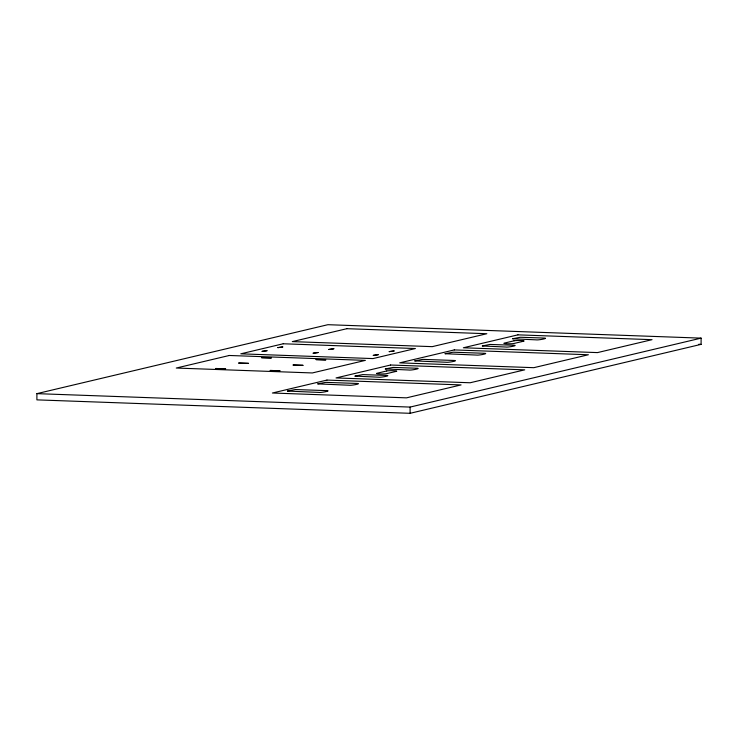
<?xml version="1.0" encoding="UTF-8"?>
<svg xmlns="http://www.w3.org/2000/svg" width="738" height="738" viewBox="0 0 738 738"><rect width="100%" height="100%" fill="white"/><g stroke="black" fill="none" stroke-linecap="round" stroke-linejoin="round"><path stroke-width="1.11" d="M215.81 368.493L225.653 368.779L215.8 368.52M261.584 357.653L271.427 357.939L261.575 357.681M270.237 370.458L280.071 370.744L270.228 370.485M318.06 352.543L312.986 353.244L318.096 352.506M394.101 350.965L389.046 351.639L394.11 350.937M36.9 393.64L327.903 324.692L701.1 338.133L701.1 344.36L410.097 413.308L36.9 399.867L36.9 393.64L410.097 407.081L701.1 338.133M698.794 344.277L701.1 344.36M410.097 407.081L410.097 413.308M287.488 391.066L318.631 392.404C320.578 392.948 332.69 390.614 326.205 390.614L295.44 389.544L287.516 391.048M317.801 383.88L348.945 385.227C350.91 385.753 363.041 383.446 356.519 383.428L325.753 382.367L317.829 383.861M355.033 376.122L378.4 377.183C380.338 377.718 392.487 375.402 385.974 375.393L362.755 374.609L355.061 376.103M385.347 368.945L408.714 370.006C410.679 370.531 422.8 368.225 416.287 368.207L393.068 367.423L385.347 368.945M414.802 360.9L445.946 362.247C447.911 362.773 460.042 360.467 453.519 360.448L422.754 359.378L414.83 360.882M445.115 353.723L476.259 355.061C478.224 355.587 490.355 353.281 483.833 353.262L453.067 352.201L445.115 353.723M482.348 345.965L505.715 347.026C507.661 347.561 519.773 345.227 513.297 345.227L490.069 344.443L482.375 345.938M512.661 338.779L536.028 339.84C537.993 340.366 550.133 338.059 543.611 338.041L520.382 337.266L512.735 338.733M262.101 351.371L267.174 350.67L262.128 351.362M277.866 347.635L282.922 346.925L277.894 347.626M238.725 363.059L248.54 363.364L238.725 363.059M328.788 349.471L333.844 348.76L328.788 349.471M293.143 365.024L302.958 365.319L293.143 365.024M316.03 359.6L325.845 359.895L316.104 359.581M373.28 355.375L378.354 354.674L373.308 355.365M229.315 355.476L176.271 368.041L312.331 372.948L365.375 360.375L229.315 355.476M283.226 343.77L240.782 353.825L372.958 358.585L415.393 348.53L283.226 343.77M346.878 328.687L292.313 341.611L432.265 346.648L486.831 333.724L346.878 328.687M326.952 380.088L272.396 393.013L406.509 397.847L461.075 384.922L326.952 380.088M390.614 365.006L336.048 377.939L470.161 382.764L524.727 369.839L390.614 365.006M454.267 349.923L399.71 362.856L533.823 367.681L588.389 354.757L454.267 349.923M517.928 334.849L463.363 347.773L597.485 352.598L652.041 339.674L517.928 334.849M386.721 370.965L376.869 373.299A5.212 0.48 0 0 0 379.839 373.926A5.212 0.48 0 0 0 386.592 373.649L396.444 371.315A5.212 0.48 0 0 0 393.474 370.697A5.212 0.48 0 0 0 386.721 370.965M514.035 340.808L504.183 343.142A5.212 0.48 0 0 0 507.154 343.76A5.212 0.48 0 0 0 513.906 343.493L523.759 341.159A5.212 0.48 0 0 0 520.788 340.532A5.212 0.48 0 0 0 514.035 340.808"/></g></svg>
